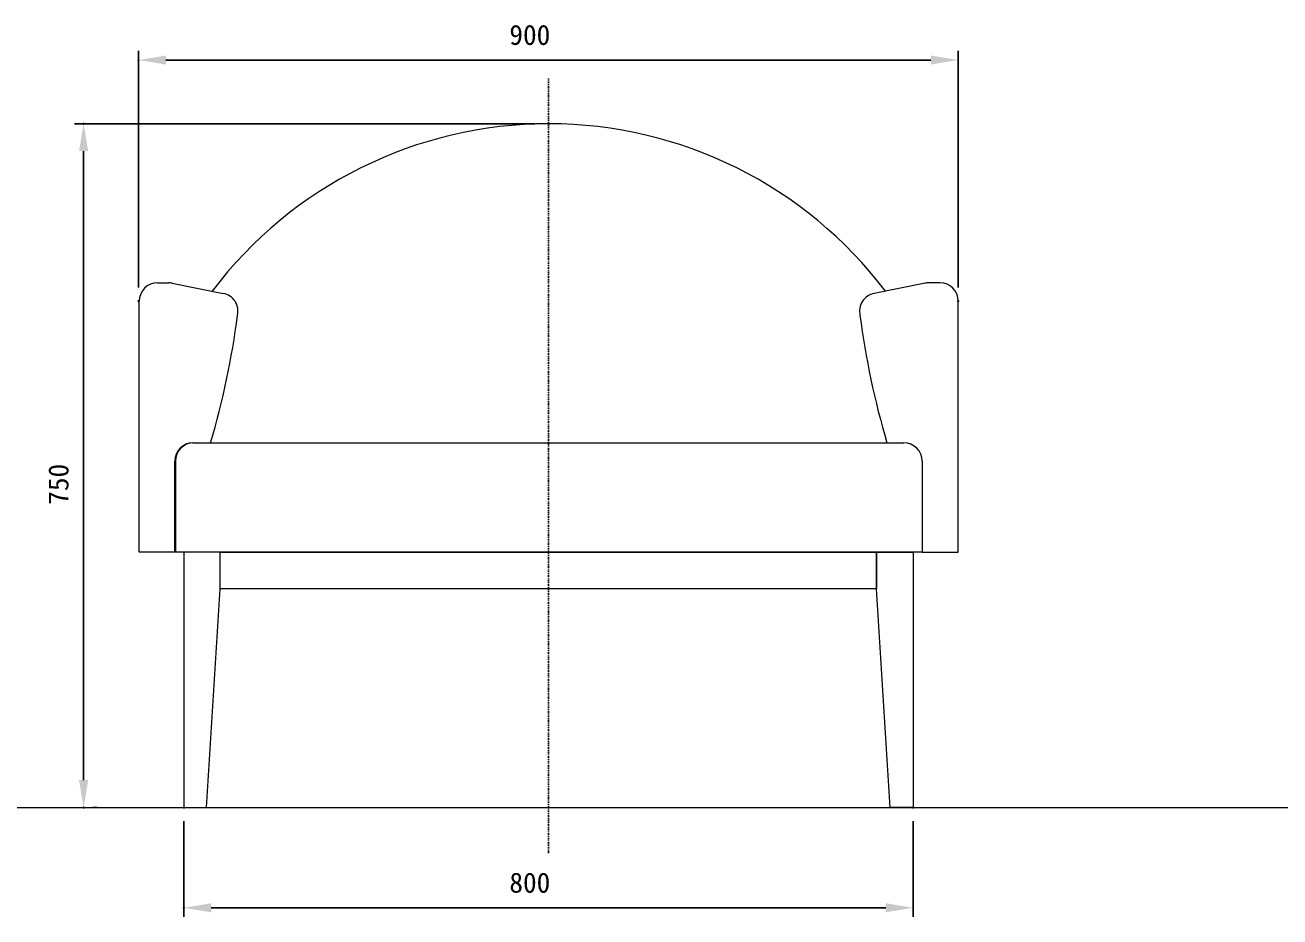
# Model space of a CAD drawing. Units: millimetres, scale not verified. Extents: x -203 to 203, y -143 to 143.
# Drawn here: x -125.4 to 12.3, y -93 to 4.8 of the extents above; entities that cross this region are included whole.
import ezdxf
from ezdxf.enums import TextEntityAlignment as Align

# ---------------------------------------------------------------- set-up
doc = ezdxf.new("R2010")
doc.units = ezdxf.units.MM
doc.header["$LTSCALE"] = 0.5
doc.header["$PDMODE"] = 32
doc.header["$PDSIZE"] = 0.1
doc.linetypes.add('USER1', pattern=[0.629921, 0.393701, -0.07874, 0.07874, -0.07874])
for name, color, linetype, lineweight in [('0-1_DIMENSION_LINES$02_DIMENSI', 7, 'Continuous', 25), ('0-3_DIMENSION_LINES$03_LINES', 7, 'Continuous', 18), ('0-4_DIMENSION_LINES$01_CENTER_', 7, 'USER1', 25)]:
    doc.layers.add(name, color=color, linetype=linetype, lineweight=lineweight)
doc.layers.add('0-2_DEFPOINTS', color=7, linetype='Continuous')
doc.styles.add('ＭＳ ゴシック', font='')
doc.styles.get('ＭＳ ゴシック').set_extended_font_data('MS Gothic')

# ---------------------------------------------------------------- blocks, each defined once
blk = doc.blocks.new('D5')
at = {"layer": '0-1_DIMENSION_LINES$02_DIMENSI'}
for p, q in [((281.096, 285.006), (180, 285.006)), ((182, 141), (182, 279.006)), ((185, 135), (184, 135))]:
    blk.add_line(p, q, dxfattribs=at)
for points in [[(183, 279.006), (181, 279.006), (182, 285.006)], [(181, 141), (183, 141), (182, 135)]]:
    blk.add_solid(points, dxfattribs=at)
at = {"layer": '0-2_DEFPOINTS'}
for p in [(182, 285.006), (284.096, 285.006), (182, 135)]:
    blk.add_point(p, dxfattribs=at)
at = {"layer": '0-1_DIMENSION_LINES$02_DIMENSI', "style": 'ＭＳ ゴシック'}
blk.add_text('750', height=4.399, rotation=90, dxfattribs=at).set_placement((180, 201.431), align=Align.BOTTOM_LEFT)
blk = doc.blocks.new('D6')
at = {"layer": '0-1_DIMENSION_LINES$02_DIMENSI'}
for p, q in [((204, 132), (204, 111)), ((364, 132), (364, 111)), ((358, 113), (210, 113))]:
    blk.add_line(p, q, dxfattribs=at)
for points in [[(210, 114), (210, 112), (204, 113)], [(358, 112), (358, 114), (364, 113)]]:
    blk.add_solid(points, dxfattribs=at)
at = {"layer": '0-2_DEFPOINTS'}
for p in [(204, 135), (364, 135), (204, 113)]:
    blk.add_point(p, dxfattribs=at)
at = {"layer": '0-1_DIMENSION_LINES$02_DIMENSI', "style": 'ＭＳ ゴシック'}
blk.add_text('800', height=4.399, dxfattribs=at).set_placement((275.429, 115), align=Align.BOTTOM_LEFT)
blk = doc.blocks.new('D7')
at = {"layer": '0-1_DIMENSION_LINES$02_DIMENSI'}
for p, q in [((194.074, 249.121), (194.074, 301)), ((373.926, 249.121), (373.926, 301)), ((367.926, 299), (200.074, 299))]:
    blk.add_line(p, q, dxfattribs=at)
for points in [[(200.074, 300), (200.074, 298), (194.074, 299)], [(367.926, 298), (367.926, 300), (373.926, 299)]]:
    blk.add_solid(points, dxfattribs=at)
at = {"layer": '0-2_DEFPOINTS'}
for p in [(194.074, 299), (194.074, 246.121), (373.926, 246.121)]:
    blk.add_point(p, dxfattribs=at)
at = {"layer": '0-1_DIMENSION_LINES$02_DIMENSI', "style": 'ＭＳ ゴシック'}
blk.add_text('900', height=4.399, dxfattribs=at).set_placement((275.429, 301), align=Align.BOTTOM_LEFT)

msp = doc.modelspace()

# ---------------------------------------------------------------- linework, layer by layer
at = {"layer": '0-3_DIMENSION_LINES$03_LINES'}
for p, q in [((-110.8912, -23.4396), (-109.6629, -23.4396)), ((-109.2707, -23.4784), (-103.6702, -24.5985)), ((-26.6574, -23.4784), (-32.258, -24.5985)), ((-25.037, -23.4396), (-26.2652, -23.4396)), ((-107, -41), (-29, -41)), ((-109, -53), (-109, -43)), ((-27, -43), (-27, -53)), ((-27, -53), (-109, -53)), ((-153, -81), (142, -81))]:
    msp.add_line(p, q, dxfattribs=at)
for points in [[(-108.9281, -43), (-108.9281, -53), (-112.8912, -53), (-112.8912, -25.4396)], [(-27, -53), (-23.037, -53), (-23.037, -25.4396)]]:
    msp.add_lwpolyline(points, dxfattribs=at)
for points in [[(-104, -53), (-108, -53), (-108, -81), (-105.5, -81), (-104, -57)], [(-104, -53), (-32, -53), (-32, -57), (-104, -57)], [(-32, -53), (-28, -53), (-28, -81), (-30.5, -81), (-32, -57)]]:
    msp.add_lwpolyline(points, close=True, dxfattribs=at)
for centre, radius, start, end in [((-67.9641, -52.3109), 46.3203, 37.12597, 142.87403), ((-110.8912, -25.4396), 2, 90, 180), ((-109.6629, -25.4396), 2, 78.69007, 90), ((-104.0624, -26.5597), 2, 347.35913, 78.69007), ((-31.8657, -26.5597), 2, 101.30993, 192.64087), ((-26.2652, -25.4396), 2, 90, 101.30993), ((-25.037, -25.4396), 2, 360, 90), ((-190.3176, -15.653), 88.9332, 343.44046, 352.67134), ((54.3895, -15.653), 88.9332, 187.32866, 196.55954), ((-107, -43), 2, 90, 180), ((-106.9281, -43), 2, 90, 180), ((-29, -43), 2, 0, 90)]:
    msp.add_arc(centre, radius, start, end, dxfattribs=at)
at = {"layer": '0-4_DIMENSION_LINES$01_CENTER_'}
msp.add_line((-68, -86), (-68, -1), dxfattribs=at)

# ---------------------------------------------------------------- block references
at = {"layer": '0-1_DIMENSION_LINES$02_DIMENSI', "xscale": 0.5, "yscale": 0.5}
for name in ['D7', 'D5', 'D6']:
    msp.add_blockref(name, (-210, -148.5), dxfattribs=at)

doc.saveas('drawing.dxf')
